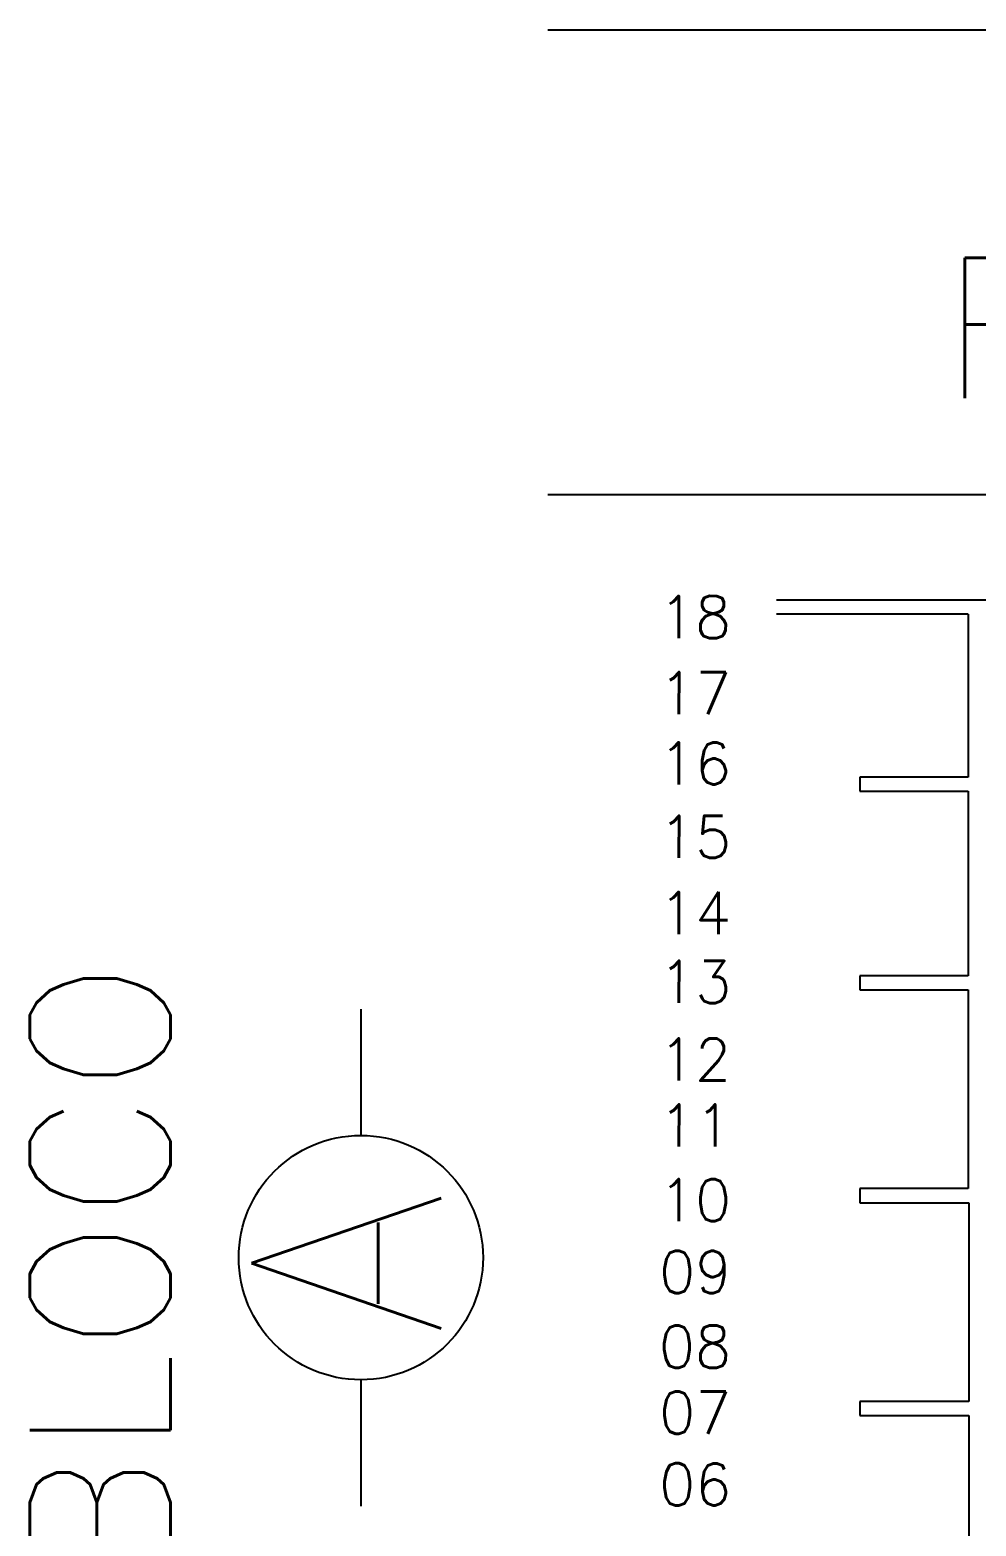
# Model space of a CAD drawing. Extents: x -248 to -11, y 347 to 447.
# Drawn here: x -247.64 to -234.17, y 366.27 to 387.57 of the extents above; entities that cross this region are included whole.
import ezdxf

# ---------------------------------------------------------------- set-up
doc = ezdxf.new("R2010")
doc.units = 0
doc.header["$LTSCALE"] = 0.02
doc.header["$MEASUREMENT"] = 0
for name, color, linetype in [('ALV', 2, 'CONTINUOUS'), ('NOPILAR1', 2, 'CONTINUOUS'), ('PISO', 1, 'CONTINUOUS'), ('TXT-IDENTIFICAÇÃO', 4, 'CONTINUOUS')]:
    doc.layers.add(name, color=color, linetype=linetype)
doc.styles.add('LEGENDA', font='romans.shx', dxfattribs={"height": 0.2})

msp = doc.modelspace()

# ---------------------------------------------------------------- linework, layer by layer
at = {"layer": 'ALV'}
for p, q in [((-232.121, 379.453), (-237.01, 379.453)), ((-234.283, 379.253), (-237.01, 379.253)), ((-234.283, 379.253), (-234.283, 376.931)), ((-235.824, 376.931), (-235.824, 376.731)), ((-234.283, 376.931), (-235.824, 376.931)), ((-235.824, 376.731), (-234.283, 376.731)), ((-234.283, 376.731), (-234.283, 374.104)), ((-235.824, 374.104), (-235.824, 373.904)), ((-234.283, 374.104), (-235.824, 374.104)), ((-235.824, 373.904), (-234.283, 373.904)), ((-234.283, 373.904), (-234.283, 371.076)), ((-235.824, 371.076), (-235.824, 370.876)), ((-234.283, 371.076), (-235.824, 371.076)), ((-235.824, 370.876), (-234.274, 370.876)), ((-234.274, 370.876), (-234.274, 368.047)), ((-235.824, 368.047), (-235.824, 367.847)), ((-234.274, 368.047), (-235.824, 368.047)), ((-235.824, 367.847), (-234.274, 367.847)), ((-234.274, 367.847), (-234.274, 364.873))]:
    msp.add_line(p, q, dxfattribs=at)
at = {"layer": 'PISO'}
for p, q in [((-240.266, 387.567), (-12.049, 387.567)), ((-240.266, 380.953), (-12.049, 380.953))]:
    msp.add_line(p, q, dxfattribs=at)
at = {"layer": 'TXT-IDENTIFICAÇÃO', "color": 2}
for p, q in [((-242.928, 373.63), (-242.928, 371.833)), ((-242.928, 368.355), (-242.928, 366.558))]:
    msp.add_line(p, q, dxfattribs=at)
msp.add_circle((-242.928, 370.094), 1.739, dxfattribs=at)

# ---------------------------------------------------------------- texts
at = {"layer": 'NOPILAR1', "style": 'LEGENDA'}
for s, p in [('18', (-238.687, 378.912)), ('17', (-238.683, 377.828)), ('16', (-238.687, 376.829)), ('15', (-238.683, 375.784)), ('14', (-238.687, 374.7)), ('13', (-238.683, 373.719)), ('12', (-238.687, 372.615)), ('11', (-238.683, 371.676)), ('10', (-238.687, 370.613)), ('09', (-238.683, 369.591)), ('08', (-238.687, 368.528)), ('07', (-238.683, 367.589)), ('06', (-238.683, 366.567))]:
    msp.add_text(s, height=0.6, rotation=359.9065, dxfattribs=at).set_placement(p)
at = {"layer": 'TXT-IDENTIFICAÇÃO', "color": 2, "style": 'LEGENDA'}
msp.add_text('Rua de Serviço - Entrada', height=2, dxfattribs=at).set_placement((-234.673, 382.325))
at = {"layer": 'TXT-IDENTIFICAÇÃO', "color": 4, "style": 'LEGENDA'}
for s, height, p in [('BLOCO ', 2, (-245.639, 365.494)), ('A', 2.7, (-241.783, 368.972))]:
    msp.add_text(s, height=height, rotation=90, dxfattribs=at).set_placement(p)

doc.saveas('drawing.dxf')
